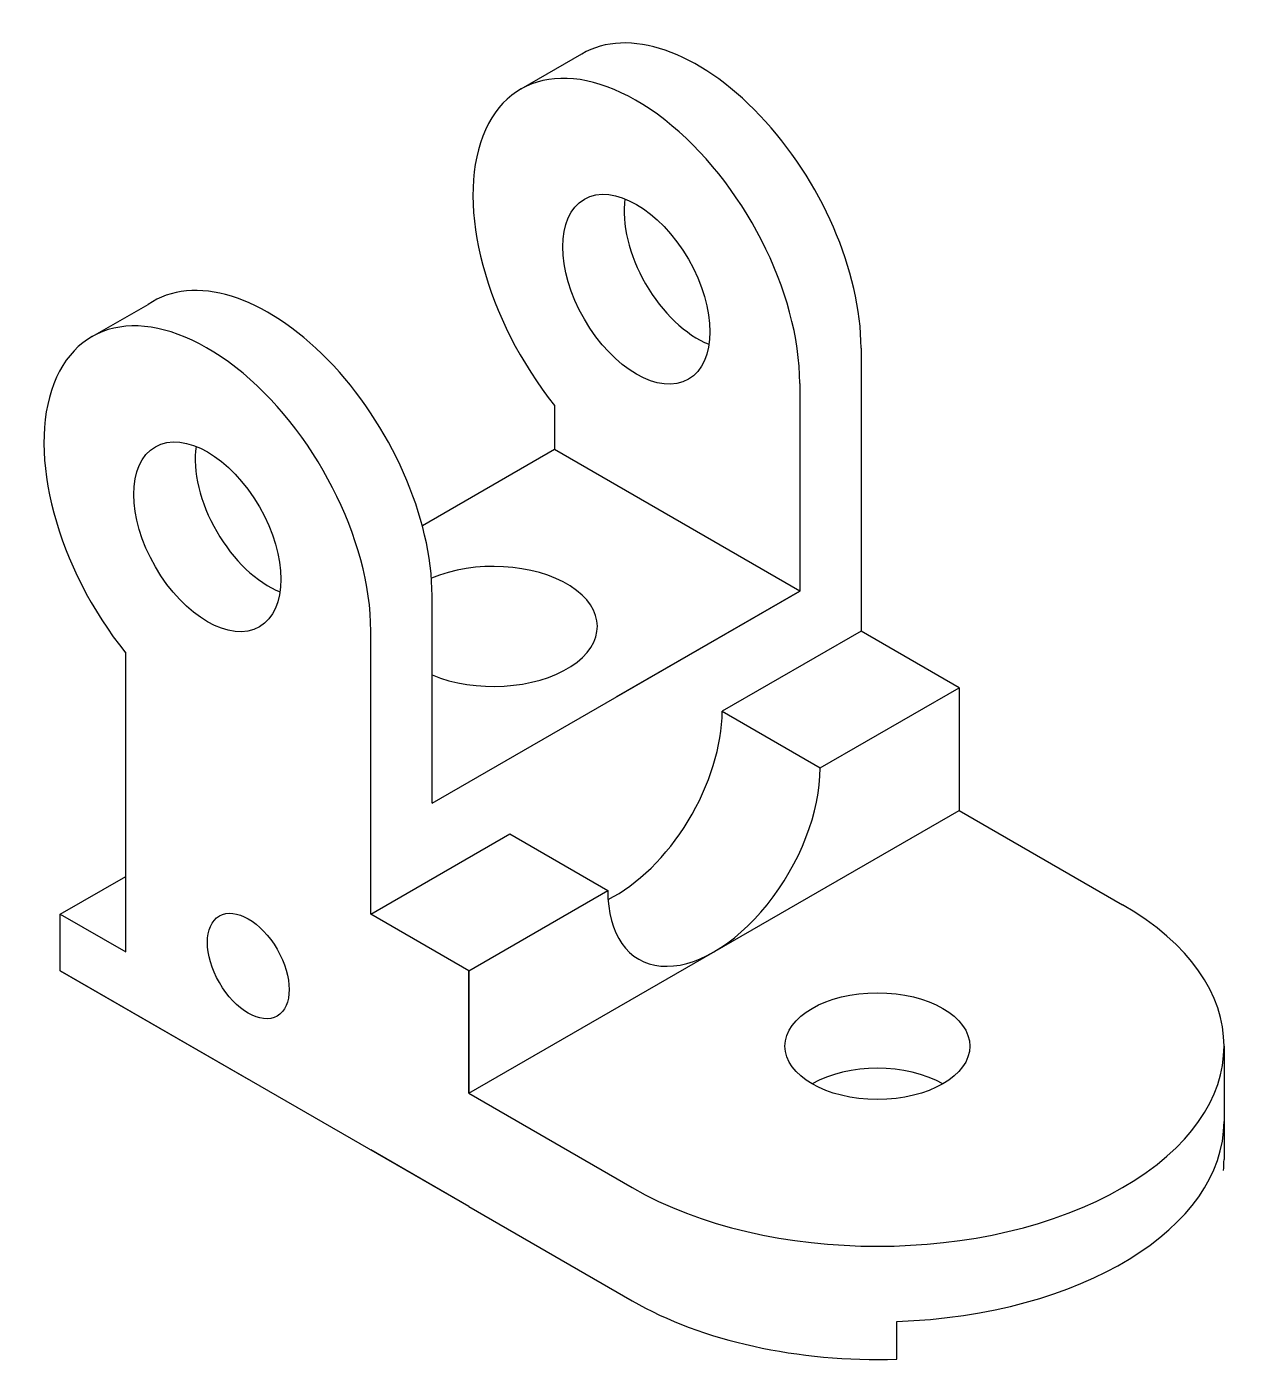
# Model space of a CAD drawing. Header units: millimetres. Extents: x 2614 to 3341, y 1007 to 1267.
# Drawn here: x 2975.3 to 3104.3, y 1021.5 to 1163.1 of the extents above; entities that cross this region are included whole.
import ezdxf

# ---------------------------------------------------------------- set-up
doc = ezdxf.new("R2010")
doc.units = ezdxf.units.MM
doc.header["$LTSCALE"] = 0.2

msp = doc.modelspace()

# ---------------------------------------------------------------- linework, layer by layer
for p, q in [((3034.076, 1160.221), (3027.626, 1156.497)), ((2982.185, 1130.261), (2988.123, 1133.662))]:
    msp.add_line(p, q)
at = {"lineweight": 30}
for p, q in [((3063.689, 1129.034), (3063.689, 1107.034)), ((3057.194, 1125.284), (3057.194, 1103.284)), ((3031.213, 1122.963), (3031.213, 1118.284)), ((3031.213, 1118.284), (3017.189, 1110.187)), ((3057.194, 1103.284), (3031.213, 1118.284)), ((3063.689, 1107.034), (3063.689, 1099.034)), ((3018.223, 1080.784), (3057.194, 1103.284)), ((3057.194, 1103.284), (3037.708, 1092.034)), ((3018.223, 1080.784), (3018.223, 1102.784)), ((3011.728, 1069.034), (3011.728, 1099.034)), ((3063.689, 1099.034), (3048.967, 1090.534)), ((3074.082, 1093.034), (3063.689, 1099.034)), ((2985.747, 1065.034), (2985.747, 1096.713)), ((3059.359, 1084.534), (3074.082, 1093.034)), ((3074.082, 1093.034), (3074.082, 1080.034)), ((3048.967, 1090.534), (3059.359, 1084.534)), ((3022.12, 1050.034), (3074.082, 1080.034)), ((3074.082, 1080.034), (3091.402, 1070.034)), ((3011.728, 1069.034), (3026.45, 1077.534)), ((3011.728, 1069.034), (3011.728, 1077.034)), ((3026.45, 1077.534), (3036.842, 1071.534)), ((2978.819, 1069.034), (2985.747, 1073.034)), ((3022.12, 1063.034), (3036.842, 1071.534)), ((2978.819, 1063.034), (2978.819, 1069.034)), ((2978.819, 1069.034), (2985.747, 1065.034)), ((3022.12, 1063.034), (3011.728, 1069.034)), ((3022.12, 1038.034), (2978.819, 1063.034)), ((2978.819, 1063.034), (2998.737, 1051.534)), ((3022.12, 1050.034), (3022.12, 1063.034)), ((3022.12, 1063.034), (3022.12, 1050.034)), ((3022.12, 1050.034), (3022.12, 1063.034)), ((3102.164, 1055.034), (3102.164, 1043.034)), ((3022.12, 1050.034), (3039.441, 1040.034)), ((3022.12, 1038.034), (3011.728, 1044.034)), ((3022.12, 1038.034), (3039.441, 1028.034)), ((3067.466, 1021.853), (3067.466, 1025.853))]:
    msp.add_line(p, q, dxfattribs=at)
for centre, major_axis, start_param, end_param in [((3046.369, 1139.034), (12.247, -21.213), 7.0685835, 9.428449), ((3039.874, 1135.284), (12.247, -21.213), 0.7853982, 4.9741884), ((3046.369, 1139.034), (5.511, -9.546), 3.7717299, 5.6530481), ((3000.902, 1112.784), (12.247, -21.213), 7.0685835, 9.4692117), ((2994.407, 1109.034), (12.247, -21.213), 0.7853982, 4.9741884), ((3000.902, 1112.784), (5.511, -9.546), 3.7717299, 5.6530481), ((3024.718, 1099.534), (-11.023, 0), 0.9406591, 5.3506174), ((3037.708, 1084.034), (-7.961, -13.789), 6.9943465, 8.6393798), ((3048.101, 1078.034), (-7.961, -13.789), 5.4977871, 8.6393798), ((3065.421, 1055.034), (-36.742, 0), 7.0685835, 10.2101761), ((3065.421, 1047.034), (-9.798, 0), 3.9269908, 5.4977871), ((3065.421, 1047.034), (-36.742, 0), 7.9096521, 9.424778), ((3065.421, 1043.034), (-36.742, 0), 9.3691075, 9.424778), ((3065.421, 1043.034), (-36.742, 0), 7.0685835, 7.9096521)]:
    msp.add_ellipse(centre, major_axis=major_axis, ratio=0.5773503, start_param=start_param, end_param=end_param, dxfattribs=at)
for centre, major_axis in [((3039.874, 1135.284), (5.511, -9.546)), ((2994.407, 1109.034), (5.511, -9.546)), ((2998.737, 1063.534), (3.062, -5.303)), ((3065.421, 1055.034), (-9.798, 0))]:
    msp.add_ellipse(centre, major_axis=major_axis, ratio=0.5773503, dxfattribs=at)

doc.saveas('drawing.dxf')
